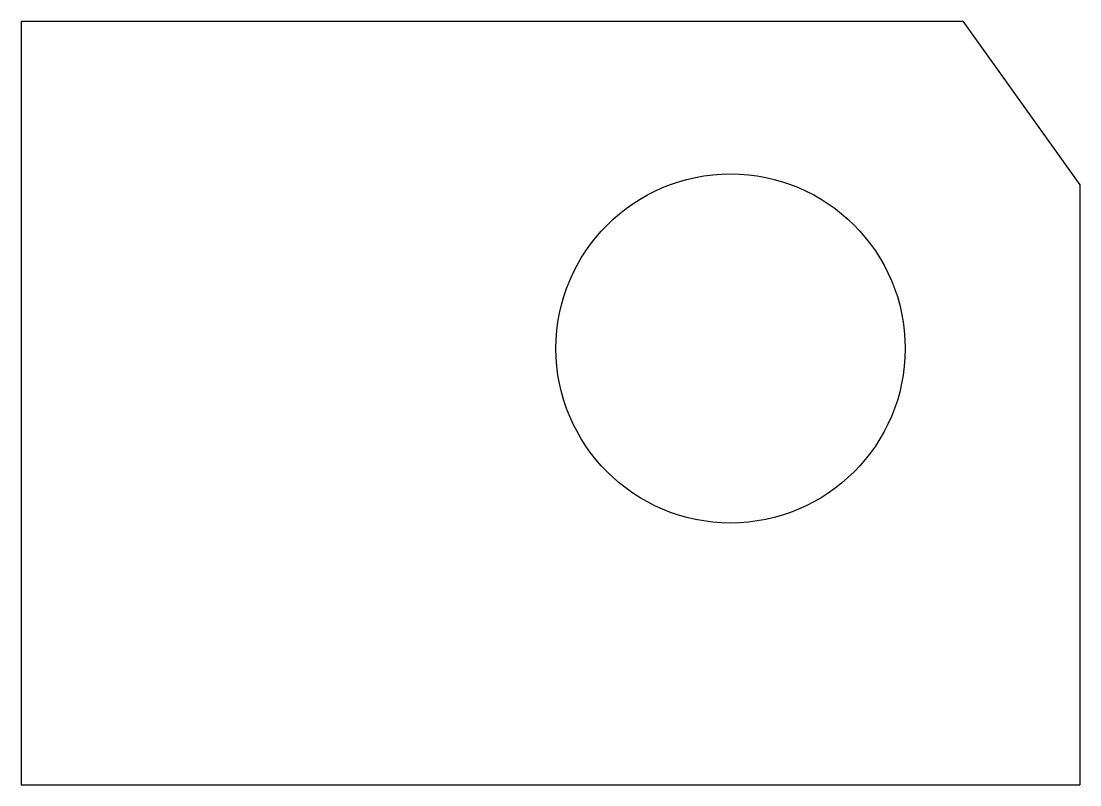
# Model space of a CAD drawing. Header units: millimetres. Extents: x -4.85 to 4.85, y -3.5 to 3.5.
import ezdxf

# ---------------------------------------------------------------- set-up
doc = ezdxf.new("R2010")
doc.units = ezdxf.units.MM

msp = doc.modelspace()

# ---------------------------------------------------------------- linework, layer by layer
for p, q in [((-4.85, 3.5), (3.7786, 3.5)), ((-4.85, 3.5), (-4.85, -3.5)), ((3.7786, 3.5), (4.85, 2)), ((4.85, 2), (4.85, -3.5)), ((-4.85, -3.5), (4.85, -3.5))]:
    msp.add_line(p, q)
msp.add_circle((1.65, 0.5), 1.6)

doc.saveas('drawing.dxf')
